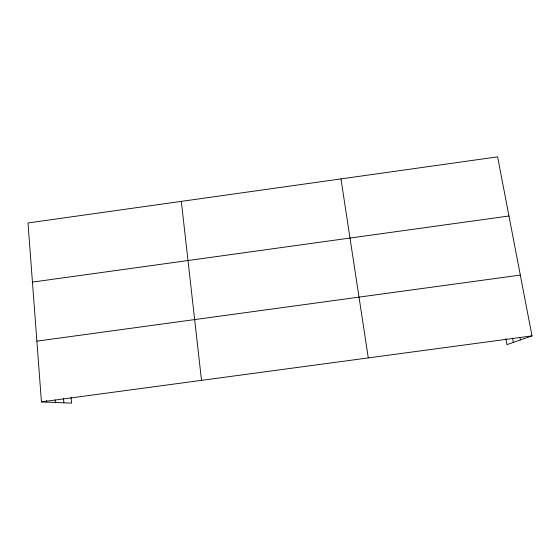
<?xml version="1.0" encoding="UTF-8"?>
<svg xmlns="http://www.w3.org/2000/svg" width="560" height="560" viewBox="0 0 560 560"><rect width="100%" height="100%" fill="white"/><g stroke="black" fill="none" stroke-linecap="round" stroke-linejoin="round"><path stroke-width="0.84" d="M71.092 397.194L71.582 403.144L41.433 401.891L28 222.95L497.602 156.856L532 335.881L506.933 344.638L505.827 338.688M32.438 282.1L508.97 216.006M36.869 341.145L520.317 275.086M41.433 401.891L532 335.881M519.918 337.372L520.401 339.934M512.547 338.142L513.345 342.405M340.977 178.906L368.298 357.91M181.314 201.376L201.516 380.352M63.518 398.566L63.861 402.822M55.167 399.91L55.37 402.472M46.417 400.386L46.55 402.101"/></g></svg>
